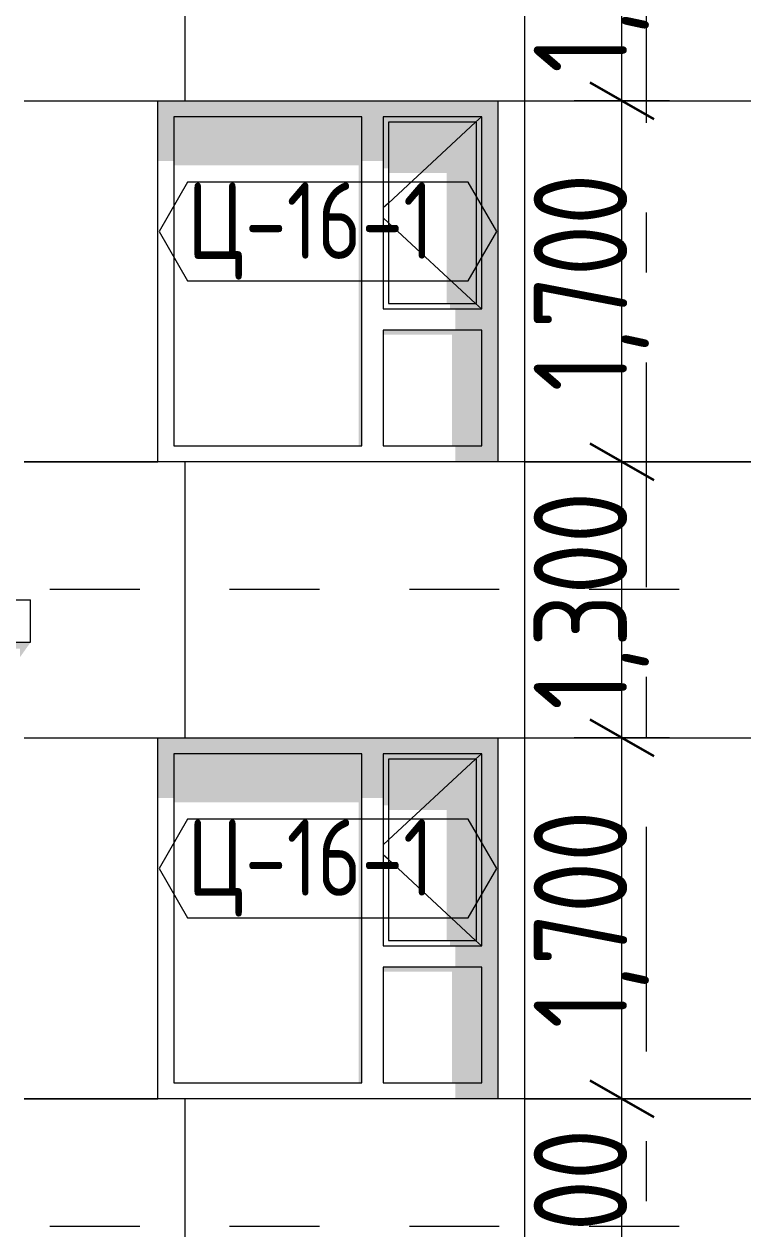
# Model space of a CAD drawing. Header units: millimetres. Extents: x 18162 to 7085488, y 72188 to 247925.
# Drawn here: x 5820578 to 5823964, y 115371 to 121046 of the extents above; entities that cross this region are included whole.
import ezdxf
from ezdxf.enums import TextEntityAlignment as Align

# ---------------------------------------------------------------- set-up
doc = ezdxf.new("R2010")
doc.units = ezdxf.units.MM
doc.header["$MEASUREMENT"] = 0
doc.linetypes.add('Dashed', pattern=[423.333333, 211.666667, -211.666667])
doc.linetypes.add('Double Dashed', pattern=[1093.611073, 529.166651, -211.666656, 141.111112, -211.666656])
for name, color, linetype in [('Archicad Windows', 7, 'Continuous'), ('Structural - Bearing', 7, 'Continuous'), ('Structural - Grid', 7, 'Continuous')]:
    doc.layers.add(name, color=color, linetype=linetype)
doc.styles.add('GENERATED_STYLE_3', font='', dxfattribs={"width": 0.8})
doc.styles.get('GENERATED_STYLE_3').set_extended_font_data('ISOCPEUR MON')
doc.dimstyles.new('GENERATED_STYLE__19', dxfattribs={"dimtxt": 440.00001, "dimasz": 228, "dimexe": 0.18, "dimexo": 31028.935828, "dimgap": 0, "dimtad": 1, "dimdec": 0, "dimzin": 0, "dimdsep": 46, "dimtxsty": 'GENERATED_STYLE_3', "dimblk": 'ARROWHEAD_2', "dimblk1": 'ARROWHEAD_2', "dimblk2": 'ARROWHEAD_2', "dimcen": 0.09, "dimclrd": 13, "dimclre": 13, "dimclrt": 13, "dimadec": 0, "dimazin": 0, "dimtfac": 1, "dimtdec": 4, "dimtmove": 0, "dimatfit": 3, "dimfxl": 1, "dimtolj": 1, "dimtzin": 0, "dimarcsym": 0})
doc.dimstyles.new('GENERATED_STYLE__31', dxfattribs={"dimtxt": 440.00001, "dimasz": 228, "dimexe": 0.18, "dimexo": 1815.703396, "dimgap": 0, "dimtad": 1, "dimdec": 0, "dimzin": 0, "dimdsep": 46, "dimtxsty": 'GENERATED_STYLE_3', "dimblk": 'ARROWHEAD_2', "dimblk1": 'ARROWHEAD_2', "dimblk2": 'ARROWHEAD_2', "dimcen": 0.09, "dimclrd": 13, "dimclre": 13, "dimclrt": 13, "dimadec": 0, "dimazin": 0, "dimtfac": 1, "dimtdec": 4, "dimtmove": 0, "dimatfit": 3, "dimfxl": 1, "dimtolj": 1, "dimtzin": 0, "dimarcsym": 0})

# ---------------------------------------------------------------- blocks, each defined once
blk = doc.blocks.new('*X2296', base_point=(5785635.3, 106384.1))
at = {"layer": 'Structural - Bearing', "color": 8, "linetype": 'Continuous', "lineweight": 13}
for p, q in [((5821335.3, 118284.1), (5821335.3, 117684.1)), ((5822935.3, 118284.1), (5822935.3, 115984.1)), ((5820578.3, 117684.1), (5820835.3, 117684.1)), ((5820835.3, 117684.1), (5821208.8, 117684.1)), ((5822808.8, 117684.1), (5822935.3, 117684.1)), ((5822935.3, 117684.1), (5824035.3, 117684.1)), ((5820578.3, 115984.1), (5820835.3, 115984.1)), ((5820835.3, 115984.1), (5820578.3, 115984.1)), ((5821208.8, 115984.1), (5820835.3, 115984.1)), ((5820835.3, 115984.1), (5821208.8, 115984.1)), ((5821335.3, 115984.1), (5821335.3, 115384.1)), ((5822935.3, 115984.1), (5822808.8, 115984.1)), ((5822935.3, 115984.1), (5824035.3, 115984.1)), ((5822935.3, 115984.1), (5822935.3, 115384.1)), ((5824035.3, 115984.1), (5822935.3, 115984.1)), ((5821335.3, 115384.1), (5821335.3, 115284.1)), ((5822935.3, 115384.1), (5822935.3, 115284.1))]:
    blk.add_line(p, q, dxfattribs=at)
blk = doc.blocks.new('*X2302', base_point=(5785635.3, 106384.1))
at = {"layer": 'Structural - Bearing', "color": 8, "linetype": 'Continuous', "lineweight": 13}
for p, q in [((5821335.3, 121284.1), (5821335.3, 120684.1)), ((5822935.3, 121284.1), (5822935.3, 118984.1)), ((5820578.3, 120684.1), (5820835.3, 120684.1)), ((5820835.3, 120684.1), (5821208.8, 120684.1)), ((5822808.8, 120684.1), (5822935.3, 120684.1)), ((5822935.3, 120684.1), (5824035.3, 120684.1)), ((5820578.3, 118984.1), (5820835.3, 118984.1)), ((5820835.3, 118984.1), (5820578.3, 118984.1)), ((5821208.8, 118984.1), (5820835.3, 118984.1)), ((5820835.3, 118984.1), (5821208.8, 118984.1)), ((5821335.3, 118984.1), (5821335.3, 118384.1)), ((5822935.3, 118984.1), (5822808.8, 118984.1)), ((5822935.3, 118984.1), (5824035.3, 118984.1)), ((5822935.3, 118984.1), (5822935.3, 118384.1)), ((5824035.3, 118984.1), (5822935.3, 118984.1)), ((5821335.3, 118384.1), (5821335.3, 118284.1)), ((5822935.3, 118384.1), (5822935.3, 118284.1))]:
    blk.add_line(p, q, dxfattribs=at)
blk = doc.blocks.new('*D2598', base_point=(5785635.3, 106384.1))
at = {"color": 13, "linetype": 'Continuous', "lineweight": 13}
for p, q in [((5838478.4, 115334.1), (5838478.4, 118134.1)), ((5838703.4, 115334.1), (5837187.8, 115334.1)), ((5838478.4, 115134.1), (5838478.4, 115334.1)), ((5838703.4, 115134.1), (5837187.8, 115134.1))]:
    blk.add_line(p, q, dxfattribs=at)
at = {"color": 12, "linetype": 'Continuous', "lineweight": 35}
for p, q in [((5838328.4, 115420.7), (5838628.4, 115247.5)), ((5838328.4, 115220.7), (5838628.4, 115047.5))]:
    blk.add_line(p, q, dxfattribs=at)
blk = doc.blocks.new('ARROWHEAD_2')
at = {"color": 0, "linetype": 'Continuous', "lineweight": 0}
for p, q in [((-0.378, -0.655), (0.378, 0.655)), ((0, 0), (-1, 0))]:
    blk.add_line(p, q, dxfattribs=at)
blk = doc.blocks.new('*D2599', base_point=(5785635.3, 106384.1))
at = {"color": 12, "linetype": 'Continuous', "lineweight": 35}
for p, q in [((5838328.4, 118220.7), (5838628.4, 118047.5)), ((5838328.4, 115420.7), (5838628.4, 115247.5))]:
    blk.add_line(p, q, dxfattribs=at)
at = {"color": 13, "linetype": 'Continuous', "lineweight": 13}
for p, q in [((5838703.4, 118134.1), (5837187.8, 118134.1)), ((5838478.4, 115334.1), (5838478.4, 118134.1))]:
    blk.add_line(p, q, dxfattribs=at)
at = {"color": 13, "lineweight": 13, "char_height": 440, "attachment_point": 7, "rotation": 90, "style": 'GENERATED_STYLE_3'}
for s, insert in [('\\A1;{\\pql;\\fISOCPEUR MON|b0|i0|c0|p0;\\W0.800000;2,800}', (5838605.9, 116549.6)), ('\\A1;{\\pql;\\fISOCPEUR MON|b0|i0|c0|p0;\\W0.800000;200}', (5838518.1, 115420.8))]:
    blk.add_mtext(s, dxfattribs=dict(at, insert=insert))
blk = doc.blocks.new('*D2600', base_point=(5785635.3, 106384.1))
at = {"color": 12, "linetype": 'Continuous', "lineweight": 35}
for p, q in [((5838328.4, 118420.7), (5838628.4, 118247.5)), ((5838328.4, 118220.7), (5838628.4, 118047.5))]:
    blk.add_line(p, q, dxfattribs=at)
at = {"color": 13, "linetype": 'Continuous', "lineweight": 13}
for p, q in [((5838478.4, 118134.1), (5838478.4, 118334.1)), ((5838703.4, 118134.1), (5837187.8, 118134.1))]:
    blk.add_line(p, q, dxfattribs=at)
blk = doc.blocks.new('*D2601', base_point=(5785635.3, 106384.1))
at = {"color": 12, "linetype": 'Continuous', "lineweight": 35}
for p, q in [((5838328.4, 121220.7), (5838628.4, 121047.5)), ((5838328.4, 118420.7), (5838628.4, 118247.5))]:
    blk.add_line(p, q, dxfattribs=at)
at = {"color": 13, "linetype": 'Continuous', "lineweight": 13}
for p, q in [((5838703.4, 121134.1), (5837187.8, 121134.1)), ((5838478.4, 118334.1), (5838478.4, 121134.1)), ((5838703.4, 118334.1), (5837187.8, 118334.1)), ((5838478.4, 118134.1), (5838478.4, 118334.1))]:
    blk.add_line(p, q, dxfattribs=at)
at = {"color": 13, "lineweight": 13, "char_height": 440, "attachment_point": 7, "rotation": 90, "style": 'GENERATED_STYLE_3'}
for s, insert in [('\\A1;{\\pql;\\fISOCPEUR MON|b0|i0|c0|p0;\\W0.800000;2,800}', (5838605.9, 119549.6)), ('\\A1;{\\pql;\\fISOCPEUR MON|b0|i0|c0|p0;\\W0.800000;200}', (5838518.1, 118420.8))]:
    blk.add_mtext(s, dxfattribs=dict(at, insert=insert))
blk = doc.blocks.new('*D2653', base_point=(5785635.3, 106384.1))
at = {"color": 13, "linetype": 'Continuous', "lineweight": 13}
for p, q in [((5823393.5, 114684.1), (5823393.5, 115984.1)), ((5823618.5, 114684.1), (5823168.5, 114684.1)), ((5823393.5, 112984.1), (5823393.5, 114684.1)), ((5823618.5, 112984.1), (5823168.5, 112984.1)), ((5823393.5, 111684.1), (5823393.5, 112984.1))]:
    blk.add_line(p, q, dxfattribs=at)
at = {"color": 12, "linetype": 'Continuous', "lineweight": 35}
for p, q in [((5823243.5, 114770.7), (5823543.5, 114597.5)), ((5823243.5, 113070.7), (5823543.5, 112897.5))]:
    blk.add_line(p, q, dxfattribs=at)
at = {"color": 13, "lineweight": 13, "insert": (5823521.1, 113315.9), "char_height": 440, "attachment_point": 7, "rotation": 90, "style": 'GENERATED_STYLE_3'}
blk.add_mtext('\\A1;{\\pql;\\fISOCPEUR MON|b0|i0|c0|p0;\\W0.800000;1,700}', dxfattribs=at)
blk = doc.blocks.new('*D2654', base_point=(5785635.3, 106384.1))
at = {"color": 12, "linetype": 'Continuous', "lineweight": 35}
for p, q in [((5823243.5, 116070.7), (5823543.5, 115897.5)), ((5823243.5, 114770.7), (5823543.5, 114597.5))]:
    blk.add_line(p, q, dxfattribs=at)
at = {"color": 13, "linetype": 'Continuous', "lineweight": 13}
blk.add_line((5823393.5, 114684.1), (5823393.5, 115984.1), dxfattribs=at)
at = {"color": 13, "lineweight": 13, "insert": (5823521.1, 114815.9), "char_height": 440, "attachment_point": 7, "rotation": 90, "style": 'GENERATED_STYLE_3'}
blk.add_mtext('\\A1;{\\pql;\\fISOCPEUR MON|b0|i0|c0|p0;\\W0.800000;1,300}', dxfattribs=at)
blk = doc.blocks.new('*D2655', base_point=(5785635.3, 106384.1))
at = {"color": 13, "linetype": 'Continuous', "lineweight": 13}
for p, q in [((5823393.5, 117684.1), (5823393.5, 118984.1)), ((5823618.5, 117684.1), (5823168.5, 117684.1)), ((5823393.5, 115984.1), (5823393.5, 117684.1)), ((5823618.5, 115984.1), (5823168.5, 115984.1)), ((5823393.5, 114684.1), (5823393.5, 115984.1))]:
    blk.add_line(p, q, dxfattribs=at)
at = {"color": 12, "linetype": 'Continuous', "lineweight": 35}
for p, q in [((5823243.5, 117770.7), (5823543.5, 117597.5)), ((5823243.5, 116070.7), (5823543.5, 115897.5))]:
    blk.add_line(p, q, dxfattribs=at)
at = {"color": 13, "lineweight": 13, "insert": (5823521.1, 116315.9), "char_height": 440, "attachment_point": 7, "rotation": 90, "style": 'GENERATED_STYLE_3'}
blk.add_mtext('\\A1;{\\pql;\\fISOCPEUR MON|b0|i0|c0|p0;\\W0.800000;1,700}', dxfattribs=at)
blk = doc.blocks.new('*D2656', base_point=(5785635.3, 106384.1))
at = {"color": 12, "linetype": 'Continuous', "lineweight": 35}
for p, q in [((5823243.5, 119070.7), (5823543.5, 118897.5)), ((5823243.5, 117770.7), (5823543.5, 117597.5))]:
    blk.add_line(p, q, dxfattribs=at)
at = {"color": 13, "linetype": 'Continuous', "lineweight": 13}
blk.add_line((5823393.5, 117684.1), (5823393.5, 118984.1), dxfattribs=at)
at = {"color": 13, "lineweight": 13, "insert": (5823521.1, 117815.9), "char_height": 440, "attachment_point": 7, "rotation": 90, "style": 'GENERATED_STYLE_3'}
blk.add_mtext('\\A1;{\\pql;\\fISOCPEUR MON|b0|i0|c0|p0;\\W0.800000;1,300}', dxfattribs=at)
blk = doc.blocks.new('*D2657', base_point=(5785635.3, 106384.1))
at = {"color": 13, "linetype": 'Continuous', "lineweight": 13}
for p, q in [((5823393.5, 120684.1), (5823393.5, 121984.1)), ((5823618.5, 120684.1), (5823168.5, 120684.1)), ((5823393.5, 118984.1), (5823393.5, 120684.1)), ((5823618.5, 118984.1), (5823168.5, 118984.1)), ((5823393.5, 117684.1), (5823393.5, 118984.1))]:
    blk.add_line(p, q, dxfattribs=at)
at = {"color": 12, "linetype": 'Continuous', "lineweight": 35}
for p, q in [((5823243.5, 120770.7), (5823543.5, 120597.5)), ((5823243.5, 119070.7), (5823543.5, 118897.5))]:
    blk.add_line(p, q, dxfattribs=at)
at = {"color": 13, "lineweight": 13, "insert": (5823521.1, 119315.9), "char_height": 440, "attachment_point": 7, "rotation": 90, "style": 'GENERATED_STYLE_3'}
blk.add_mtext('\\A1;{\\pql;\\fISOCPEUR MON|b0|i0|c0|p0;\\W0.800000;1,700}', dxfattribs=at)
blk = doc.blocks.new('*D2658', base_point=(5785635.3, 106384.1))
at = {"color": 12, "linetype": 'Continuous', "lineweight": 35}
for p, q in [((5823243.5, 122070.7), (5823543.5, 121897.5)), ((5823243.5, 120770.7), (5823543.5, 120597.5))]:
    blk.add_line(p, q, dxfattribs=at)
at = {"color": 13, "linetype": 'Continuous', "lineweight": 13}
blk.add_line((5823393.5, 120684.1), (5823393.5, 121984.1), dxfattribs=at)
at = {"color": 13, "lineweight": 13, "insert": (5823521.1, 120815.9), "char_height": 440, "attachment_point": 7, "rotation": 90, "style": 'GENERATED_STYLE_3'}
blk.add_mtext('\\A1;{\\pql;\\fISOCPEUR MON|b0|i0|c0|p0;\\W0.800000;1,300}', dxfattribs=at)
blk = doc.blocks.new('*D2659', base_point=(5785635.3, 106384.1))
at = {"color": 12, "linetype": 'Continuous', "lineweight": 35}
for p, q in [((5823243.5, 123770.7), (5823543.5, 123597.5)), ((5823243.5, 122070.7), (5823543.5, 121897.5))]:
    blk.add_line(p, q, dxfattribs=at)
at = {"color": 13, "linetype": 'Continuous', "lineweight": 13}
for p, q in [((5823618.5, 123684.1), (5823168.5, 123684.1)), ((5823393.5, 121984.1), (5823393.5, 123684.1)), ((5823618.5, 121984.1), (5823168.5, 121984.1)), ((5823393.5, 120684.1), (5823393.5, 121984.1))]:
    blk.add_line(p, q, dxfattribs=at)
at = {"color": 13, "lineweight": 13, "insert": (5823521.1, 122315.9), "char_height": 440, "attachment_point": 7, "rotation": 90, "style": 'GENERATED_STYLE_3'}
blk.add_mtext('\\A1;{\\pql;\\fISOCPEUR MON|b0|i0|c0|p0;\\W0.800000;1,700}', dxfattribs=at)
blk = doc.blocks.new('Label_126_3', base_point=(5822008.8, 116834.1))
at = {"color": 13, "linetype": 'Continuous', "lineweight": 13, "flags": 128}
blk.add_lwpolyline([(5821213.7, 117068.3), (5821347.8, 116836.1), (5822669.9, 116836.1), (5822804, 117068.3), (5822669.9, 117300.6), (5821347.8, 117300.6)], close=True, dxfattribs=at)
at = {"color": 13, "lineweight": 13, "insert": (5821347.8, 117299.9), "char_height": 360, "attachment_point": 1, "style": 'GENERATED_STYLE_3'}
blk.add_mtext('\\A1;{\\pql;\\pt0,253000;\\fISOCPEUR MON|b0|i0|c0|p0;\\W0.800000;Ц-16-1\\fISOCPEUR MON|b0|i0|c0|p0;\\W0.800000;\\A1{\\H.66x;\\S^  ;}\\fISOCPEUR MON|b0|i0|c0|p0;\\W0.800000;\\fISOCPEUR MON|b0|i0|c0|p0;\\W0.800000;\\A1{\\H.66x;\\S^  ;}\\fISOCPEUR MON|b0|i0|c0|p0;\\W0.800000; \\fISOCPEUR MON|b0|i0|c0|p0;\\W0.800000;\\fISOCPEUR MON|b0|i0|c0|p0;\\W0.800000;\\fISOCPEUR MON|b0|i0|c0|p0;\\W0.800000;\\fISOCPEUR MON|b0|i0|c0|p0;\\W0.800000;\\fISOCPEUR MON|b0|i0|c0|p0;\\W0.800000;\\fISOCPEUR MON|b0|i0|c0|p0;\\W0.800000;\\fISOCPEUR MON|b0|i0|c0|p0;\\W0.800000;\\fISOCPEUR MON|b0|i0|c0|p0;\\W0.800000;\\fISOCPEUR MON|b0|i0|c0|p0;\\W0.800000;\\fISOCPEUR MON|b0|i0|c0|p0;\\W0.800000;\\fISOCPEUR MON|b0|i0|c0|p0;\\W0.800000;\\fISOCPEUR MON|b0|i0|c0|p0;\\W0.800000;\\fISOCPEUR MON|b0|i0|c0|p0;\\W0.800000;\\fISOCPEUR MON|b0|i0|c0|p0;\\W0.800000;\\fISOCPEUR MON|b0|i0|c0|p0;\\W0.800000;\\fISOCPEUR MON|b0|i0|c0|p0;\\W0.800000;\\fISOCPEUR MON|b0|i0|c0|p0;\\W0.800000;\\fISOCPEUR MON|b0|i0|c0|p0;\\W0.800000;\\fISOCPEUR MON|b0|i0|c0|p0;\\W0.800000;\\fISOCPEUR MON|b0|i0|c0|p0;\\W0.800000;\\fISOCPEUR MON|b0|i0|c0|p0;\\W0.800000;\\fISOCPEUR MON|b0|i0|c0|p0;\\W0.800000;\\fISOCPEUR MON|b0|i0|c0|p0;\\W0.800000;\\fISOCPEUR MON|b0|i0|c0|p0;\\W0.800000;\\fISOCPEUR MON|b0|i0|c0|p0;\\W0.800000;\\fISOCPEUR MON|b0|i0|c0|p0;\\W0.800000;\\fISOCPEUR MON|b0|i0|c0|p0;\\W0.800000;\\fISOCPEUR MON|b0|i0|c0|p0;\\W0.800000;\\fISOCPEUR MON|b0|i0|c0|p0;\\W0.800000;\\fISOCPEUR MON|b0|i0|c0|p0;\\W0.800000;\\fISOCPEUR MON|b0|i0|c0|p0;\\W0.800000;\\fISOCPEUR MON|b0|i0|c0|p0;\\W0.800000;\\fISOCPEUR MON|b0|i0|c0|p0;\\W0.800000;\\fISOCPEUR MON|b0|i0|c0|p0;\\W0.800000;\\fISOCPEUR MON|b0|i0|c0|p0;\\W0.800000;\\fISOCPEUR MON|b0|i0|c0|p0;\\W0.800000;\\fISOCPEUR MON|b0|i0|c0|p0;\\W0.800000;\\fISOCPEUR MON|b0|i0|c0|p0;\\W0.800000;\\fISOCPEUR MON|b0|i0|c0|p0;\\W0.800000;\\fISOCPEUR MON|b0|i0|c0|p0;\\W0.800000;\\fISOCPEUR MON|b0|i0|c0|p0;\\W0.800000;\\fISOCPEUR MON|b0|i0|c0|p0;\\W0.800000;\\fISOCPEUR MON|b0|i0|c0|p0;\\W0.800000;}', dxfattribs=at)
blk = doc.blocks.new('Label_131_3', base_point=(5822008.8, 119834.1))
at = {"color": 13, "linetype": 'Continuous', "lineweight": 13, "flags": 128}
blk.add_lwpolyline([(5821213.7, 120068.3), (5821347.8, 119836.1), (5822669.9, 119836.1), (5822804, 120068.3), (5822669.9, 120300.6), (5821347.8, 120300.6)], close=True, dxfattribs=at)
at = {"color": 13, "lineweight": 13, "insert": (5821347.8, 120299.9), "char_height": 360, "attachment_point": 1, "style": 'GENERATED_STYLE_3'}
blk.add_mtext('\\A1;{\\pql;\\pt0,253000;\\fISOCPEUR MON|b0|i0|c0|p0;\\W0.800000;Ц-16-1\\fISOCPEUR MON|b0|i0|c0|p0;\\W0.800000;\\A1{\\H.66x;\\S^  ;}\\fISOCPEUR MON|b0|i0|c0|p0;\\W0.800000;\\fISOCPEUR MON|b0|i0|c0|p0;\\W0.800000;\\A1{\\H.66x;\\S^  ;}\\fISOCPEUR MON|b0|i0|c0|p0;\\W0.800000; \\fISOCPEUR MON|b0|i0|c0|p0;\\W0.800000;\\fISOCPEUR MON|b0|i0|c0|p0;\\W0.800000;\\fISOCPEUR MON|b0|i0|c0|p0;\\W0.800000;\\fISOCPEUR MON|b0|i0|c0|p0;\\W0.800000;\\fISOCPEUR MON|b0|i0|c0|p0;\\W0.800000;\\fISOCPEUR MON|b0|i0|c0|p0;\\W0.800000;\\fISOCPEUR MON|b0|i0|c0|p0;\\W0.800000;\\fISOCPEUR MON|b0|i0|c0|p0;\\W0.800000;\\fISOCPEUR MON|b0|i0|c0|p0;\\W0.800000;\\fISOCPEUR MON|b0|i0|c0|p0;\\W0.800000;\\fISOCPEUR MON|b0|i0|c0|p0;\\W0.800000;\\fISOCPEUR MON|b0|i0|c0|p0;\\W0.800000;\\fISOCPEUR MON|b0|i0|c0|p0;\\W0.800000;\\fISOCPEUR MON|b0|i0|c0|p0;\\W0.800000;\\fISOCPEUR MON|b0|i0|c0|p0;\\W0.800000;\\fISOCPEUR MON|b0|i0|c0|p0;\\W0.800000;\\fISOCPEUR MON|b0|i0|c0|p0;\\W0.800000;\\fISOCPEUR MON|b0|i0|c0|p0;\\W0.800000;\\fISOCPEUR MON|b0|i0|c0|p0;\\W0.800000;\\fISOCPEUR MON|b0|i0|c0|p0;\\W0.800000;\\fISOCPEUR MON|b0|i0|c0|p0;\\W0.800000;\\fISOCPEUR MON|b0|i0|c0|p0;\\W0.800000;\\fISOCPEUR MON|b0|i0|c0|p0;\\W0.800000;\\fISOCPEUR MON|b0|i0|c0|p0;\\W0.800000;\\fISOCPEUR MON|b0|i0|c0|p0;\\W0.800000;\\fISOCPEUR MON|b0|i0|c0|p0;\\W0.800000;\\fISOCPEUR MON|b0|i0|c0|p0;\\W0.800000;\\fISOCPEUR MON|b0|i0|c0|p0;\\W0.800000;\\fISOCPEUR MON|b0|i0|c0|p0;\\W0.800000;\\fISOCPEUR MON|b0|i0|c0|p0;\\W0.800000;\\fISOCPEUR MON|b0|i0|c0|p0;\\W0.800000;\\fISOCPEUR MON|b0|i0|c0|p0;\\W0.800000;\\fISOCPEUR MON|b0|i0|c0|p0;\\W0.800000;\\fISOCPEUR MON|b0|i0|c0|p0;\\W0.800000;\\fISOCPEUR MON|b0|i0|c0|p0;\\W0.800000;\\fISOCPEUR MON|b0|i0|c0|p0;\\W0.800000;\\fISOCPEUR MON|b0|i0|c0|p0;\\W0.800000;\\fISOCPEUR MON|b0|i0|c0|p0;\\W0.800000;\\fISOCPEUR MON|b0|i0|c0|p0;\\W0.800000;\\fISOCPEUR MON|b0|i0|c0|p0;\\W0.800000;\\fISOCPEUR MON|b0|i0|c0|p0;\\W0.800000;\\fISOCPEUR MON|b0|i0|c0|p0;\\W0.800000;\\fISOCPEUR MON|b0|i0|c0|p0;\\W0.800000;}', dxfattribs=at)
blk = doc.blocks.new('Standard grid marker[377]_3', base_point=(5823508.8, 166384.1))
at = {"layer": 'Structural - Grid', "color": 13, "linetype": 'Double Dashed', "lineweight": 13, "ltscale": 2}
blk.add_line((5823508.8, 165384.1), (5823508.8, 100884.1), dxfattribs=at)
at = {"layer": 'Structural - Grid', "color": 13, "lineweight": 13, "style": 'GENERATED_STYLE_3'}
blk.add_attdef('AC_MarkerText_1', text='', height=500, rotation=360, dxfattribs=at).set_placement((5823508.8, 99534.1), align=Align.TOP_CENTER)

msp = doc.modelspace()

# ---------------------------------------------------------------- hatches: boundary and pattern name
at = {"layer": 'Archicad Windows', "linetype": 'Continuous', "lineweight": 0}
for points in [[(5821208.8, 120684.1), (5821208.8, 120609.1), (5821283.8, 120609.1), (5822168.8, 120609.1), (5822268.8, 120609.1), (5822733.8, 120609.1), (5822808.8, 120609.1), (5822808.8, 120684.1)], [(5821283.8, 120609.1), (5821208.8, 120609.1), (5821208.8, 120401.2), (5821283.8, 120401.2)], [(5822168.8, 120609.1), (5821283.8, 120609.1), (5821283.8, 120380), (5822153.8, 120380), (5822153.8, 119059.1), (5822168.8, 119059.1)], [(5822168.8, 120609.1), (5822168.8, 120401.2), (5822268.8, 120401.2), (5822268.8, 120609.1)], [(5822268.8, 120609.1), (5822268.8, 120584.1), (5822293.8, 120584.1), (5822708.8, 120584.1), (5822733.8, 120584.1), (5822733.8, 120609.1)], [(5822733.8, 119704.1), (5822733.8, 119604.1), (5822733.8, 119059.1), (5822808.8, 119059.1), (5822808.8, 120609.1), (5822733.8, 120609.1)], [(5822268.8, 120584.1), (5822268.8, 120365.9), (5822293.8, 120365.9), (5822293.8, 120584.1)], [(5822293.8, 120584.1), (5822293.8, 120344.7), (5822568.8, 120344.7), (5822568.8, 119729.1), (5822708.8, 119729.1), (5822708.8, 120584.1)], [(5822708.8, 119729.1), (5822733.8, 119729.1), (5822733.8, 120584.1), (5822708.8, 120584.1)], [(5822733.8, 119729.1), (5822583.8, 119729.1), (5822583.8, 119704.1), (5822733.8, 119704.1)], [(5822608.8, 119704.1), (5822608.8, 119604.1), (5822733.8, 119604.1), (5822733.8, 119704.1)], [(5822268.8, 119604.1), (5822268.8, 119582.8), (5822593.8, 119582.8), (5822593.8, 119059.1), (5822733.8, 119059.1), (5822733.8, 119604.1)], [(5822608.8, 119059.1), (5822608.8, 118984.1), (5822808.8, 118984.1), (5822808.8, 119059.1)], [(5821208.8, 117609.1), (5821283.8, 117609.1), (5822168.8, 117609.1), (5822268.8, 117609.1), (5822733.8, 117609.1), (5822808.8, 117609.1), (5822808.8, 117684.1), (5821208.8, 117684.1)], [(5821283.8, 117609.1), (5821208.8, 117609.1), (5821208.8, 117401.2), (5821283.8, 117401.2)], [(5821283.8, 117380), (5822153.8, 117380), (5822153.8, 116059.1), (5822168.8, 116059.1), (5822168.8, 117609.1), (5821283.8, 117609.1)], [(5822268.8, 117609.1), (5822168.8, 117609.1), (5822168.8, 117401.2), (5822268.8, 117401.2)], [(5822268.8, 117609.1), (5822268.8, 117584.1), (5822293.8, 117584.1), (5822708.8, 117584.1), (5822733.8, 117584.1), (5822733.8, 117609.1)], [(5822268.8, 117584.1), (5822268.8, 117365.9), (5822293.8, 117365.9), (5822293.8, 117584.1)], [(5822708.8, 117584.1), (5822293.8, 117584.1), (5822293.8, 117344.7), (5822568.8, 117344.7), (5822568.8, 116729.1), (5822708.8, 116729.1)], [(5822708.8, 116729.1), (5822733.8, 116729.1), (5822733.8, 117584.1), (5822708.8, 117584.1)], [(5822733.8, 116704.1), (5822733.8, 116604.1), (5822733.8, 116059.1), (5822808.8, 116059.1), (5822808.8, 117609.1), (5822733.8, 117609.1)], [(5822583.8, 116729.1), (5822583.8, 116704.1), (5822733.8, 116704.1), (5822733.8, 116729.1)], [(5822608.8, 116704.1), (5822608.8, 116604.1), (5822733.8, 116604.1), (5822733.8, 116704.1)], [(5822733.8, 116604.1), (5822268.8, 116604.1), (5822268.8, 116582.8), (5822593.8, 116582.8), (5822593.8, 116059.1), (5822733.8, 116059.1)], [(5822608.8, 116059.1), (5822608.8, 115984.1), (5822808.8, 115984.1), (5822808.8, 116059.1)]]:
    msp.add_hatch(color=49, dxfattribs=at).paths.add_polyline_path(points)
at = {"layer": 'Structural - Bearing', "linetype": 'Continuous', "lineweight": 0}
msp.add_hatch(color=49, dxfattribs=at).paths.add_polyline_path([(5817058.8, 118104.1), (5820558.8, 118104.1), (5820558.8, 118063.4), (5820608.8, 118134.1), (5817058.8, 118134.1)])

# ---------------------------------------------------------------- linework, layer by layer
at = {"color": 8, "linetype": 'Dashed', "lineweight": 13, "ltscale": 2}
for p, q in [((5800379.4, 118384.1), (5841359.8, 118384.1)), ((5800379.4, 115384.1), (5841359.8, 115384.1))]:
    msp.add_line(p, q, dxfattribs=at)
at = {"layer": 'Archicad Windows', "color": 7, "linetype": 'Continuous', "lineweight": 13}
for p, q in [((5821208.8, 118984.1), (5821208.8, 120684.1)), ((5821208.8, 120684.1), (5822808.8, 120684.1)), ((5822808.8, 120684.1), (5822808.8, 118984.1)), ((5822808.8, 118984.1), (5821208.8, 118984.1)), ((5821208.8, 115984.1), (5821208.8, 117684.1)), ((5821208.8, 117684.1), (5822808.8, 117684.1)), ((5822808.8, 117684.1), (5822808.8, 115984.1)), ((5822808.8, 115984.1), (5821208.8, 115984.1))]:
    msp.add_line(p, q, dxfattribs=at)
at = {"layer": 'Archicad Windows', "color": 7, "linetype": 'Continuous', "lineweight": 9}
for p, q in [((5821283.8, 120609.1), (5821283.8, 119059.1)), ((5822168.8, 120609.1), (5821283.8, 120609.1)), ((5822168.8, 119059.1), (5822168.8, 120609.1)), ((5822268.8, 120609.1), (5822268.8, 119704.1)), ((5822733.8, 120609.1), (5822268.8, 120609.1)), ((5822731.9, 120609.1), (5822704.9, 120584.1)), ((5822733.8, 119704.1), (5822733.8, 120609.1)), ((5822293.8, 120584.1), (5822293.8, 119729.1)), ((5822708.8, 120584.1), (5822293.8, 120584.1)), ((5822704.9, 120584.1), (5822293.8, 120202.9)), ((5822708.8, 119729.1), (5822708.8, 120584.1)), ((5822293.8, 120202.9), (5822268.8, 120179.7)), ((5822293.8, 120110.2), (5822268.8, 120133.4)), ((5822704.9, 119729.1), (5822293.8, 120110.2)), ((5822268.8, 119704.1), (5822733.8, 119704.1)), ((5822293.8, 119729.1), (5822708.8, 119729.1)), ((5822731.9, 119704.1), (5822704.9, 119729.1)), ((5822268.8, 119604.1), (5822268.8, 119059.1)), ((5822733.8, 119604.1), (5822268.8, 119604.1)), ((5822733.8, 119059.1), (5822733.8, 119604.1)), ((5821283.8, 119059.1), (5822168.8, 119059.1)), ((5822268.8, 119059.1), (5822733.8, 119059.1)), ((5821283.8, 117609.1), (5821283.8, 116059.1)), ((5822168.8, 117609.1), (5821283.8, 117609.1)), ((5822168.8, 116059.1), (5822168.8, 117609.1)), ((5822268.8, 117609.1), (5822268.8, 116704.1)), ((5822733.8, 117609.1), (5822268.8, 117609.1)), ((5822293.8, 117584.1), (5822293.8, 116729.1)), ((5822708.8, 117584.1), (5822293.8, 117584.1)), ((5822704.9, 117584.1), (5822293.8, 117202.9)), ((5822731.9, 117609.1), (5822704.9, 117584.1)), ((5822708.8, 116729.1), (5822708.8, 117584.1)), ((5822733.8, 116704.1), (5822733.8, 117609.1)), ((5822293.8, 117202.9), (5822268.8, 117179.7)), ((5822293.8, 117110.2), (5822268.8, 117133.4)), ((5822704.9, 116729.1), (5822293.8, 117110.2)), ((5822268.8, 116704.1), (5822733.8, 116704.1)), ((5822293.8, 116729.1), (5822708.8, 116729.1)), ((5822731.9, 116704.1), (5822704.9, 116729.1)), ((5822268.8, 116604.1), (5822268.8, 116059.1)), ((5822733.8, 116604.1), (5822268.8, 116604.1)), ((5822733.8, 116059.1), (5822733.8, 116604.1)), ((5821283.8, 116059.1), (5822168.8, 116059.1)), ((5822268.8, 116059.1), (5822733.8, 116059.1))]:
    msp.add_line(p, q, dxfattribs=at)
at = {"layer": 'Structural - Bearing', "color": 7, "linetype": 'Continuous', "lineweight": 13}
for p, q in [((5813408.8, 118334.1), (5820608.8, 118334.1)), ((5820608.8, 118134.1), (5820608.8, 118334.1)), ((5813408.8, 118134.1), (5820608.8, 118134.1))]:
    msp.add_line(p, q, dxfattribs=at)

# ---------------------------------------------------------------- block references
at = {"color": 12, "linetype": 'Continuous', "lineweight": 13}
for name, p in [('Label_131_3', (5822008.8, 119834.1)), ('Label_126_3', (5822008.8, 116834.1))]:
    msp.add_blockref(name, p, dxfattribs=at)
at = {"layer": 'Structural - Bearing', "lineweight": 0}
for name in ['*X2302', '*X2296']:
    msp.add_blockref(name, (5785635.3, 106384.1), dxfattribs=at)
at = {"layer": 'Structural - Grid', "color": 13, "linetype": 'Continuous', "lineweight": 13}
msp.add_blockref('Standard grid marker[377]_3', (5823508.8, 166384.1), dxfattribs=at)

# ---------------------------------------------------------------- dimensions: what is measured, and where the dimension line sits
at = {"color": 13, "linetype": 'Continuous', "lineweight": 13}
for base, p1, p2, dimstyle, picture, middle in [((5823393.5, 123684.1), (5822808.8, 121984.1), (5822808.8, 123684.1), 'GENERATED_STYLE__31', '*D2659', (5823085.5, 123053)), ((5823393.5, 121984.1), (5822808.8, 120684.1), (5822808.8, 121984.1), 'GENERATED_STYLE__31', '*D2658', (5823085.5, 121553)), ((5823393.5, 120684.1), (5822808.8, 118984.1), (5822808.8, 120684.1), 'GENERATED_STYLE__31', '*D2657', (5823085.5, 120053)), ((5838478.4, 121134.1), (5805483.8, 118334.1), (5805483.8, 121134.1), 'GENERATED_STYLE__19', '*D2601', (5838170.4, 120286.7)), ((5823393.5, 118984.1), (5822808.8, 117684.1), (5822808.8, 118984.1), 'GENERATED_STYLE__31', '*D2656', (5823085.5, 118553)), ((5823393.5, 117684.1), (5822808.8, 115984.1), (5822808.8, 117684.1), 'GENERATED_STYLE__31', '*D2655', (5823085.5, 117053)), ((5838478.4, 118334.1), (5805483.8, 118134.1), (5805483.8, 118334.1), 'GENERATED_STYLE__19', '*D2600', (5838170.4, 118923)), ((5838478.4, 118134.1), (5805483.8, 115334.1), (5805483.8, 118134.1), 'GENERATED_STYLE__19', '*D2599', (5838170.4, 117286.7)), ((5838478.4, 115334.1), (5805483.8, 115134.1), (5805483.8, 115334.1), 'GENERATED_STYLE__19', '*D2598', (5838170.4, 115923)), ((5823393.5, 115984.1), (5822808.8, 114684.1), (5822808.8, 115984.1), 'GENERATED_STYLE__31', '*D2654', (5823085.5, 115553)), ((5823393.5, 114684.1), (5822808.8, 112984.1), (5822808.8, 114684.1), 'GENERATED_STYLE__31', '*D2653', (5823085.5, 114053))]:
    dim = msp.add_linear_dim(base=base, p1=p1, p2=p2, angle=90, dimstyle=dimstyle, dxfattribs=at)
    dim.commit()
    dim.dimension.update_dxf_attribs({"geometry": picture, "text_midpoint": middle, "dimtype": 160, "text_rotation": 90})

doc.saveas('drawing.dxf')
